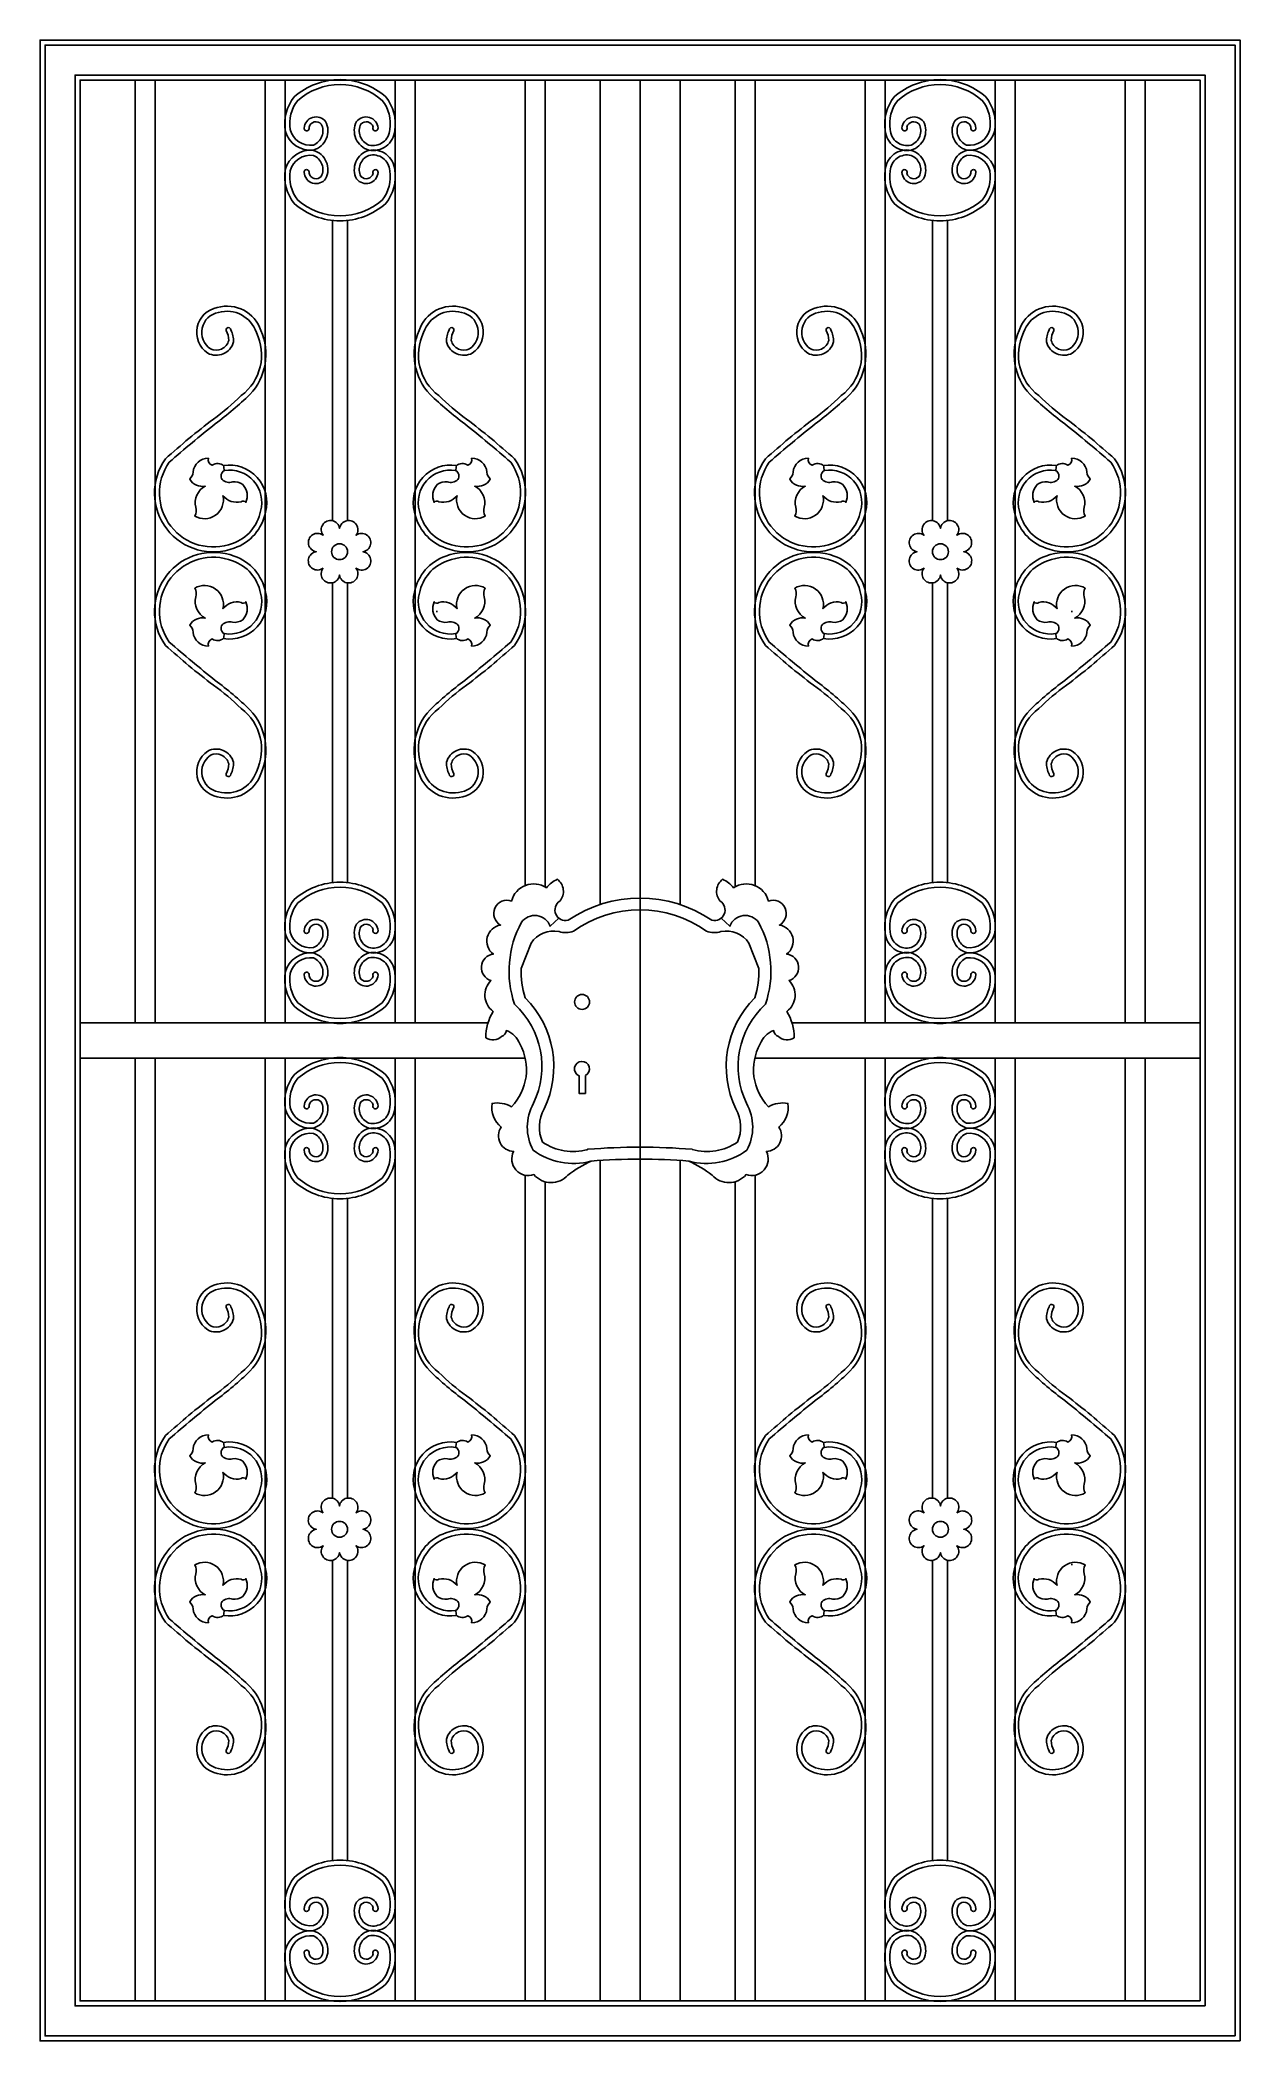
# Model space of a CAD drawing. Header units: metres. Extents: x 0 to 1200, y 0 to 2000.
import ezdxf

# ---------------------------------------------------------------- set-up
doc = ezdxf.new("R2010")
doc.units = ezdxf.units.M
for name, color, linetype in [('3', 3, 'Continuous'), ('4', 4, 'Continuous'), ('BH', 3, 'Continuous')]:
    doc.layers.add(name, color=color, linetype=linetype)

msp = doc.modelspace()

# ---------------------------------------------------------------- hatches: boundary and pattern name
at = {"layer": 'BH'}
h = msp.add_hatch(dxfattribs=at)
h.set_pattern_fill('DOTS', scale=100)
h.paths.add_polyline_path([(165.32, 1554.05, 0.35), (155.81, 1532.92, -0.22), (154.76, 1524.24, 0.66), (182.94, 1544.52, 0.28), (201.15, 1538.36, -0.47), (205.79, 1537.75, 0.31), (202.69, 1555.76, 0.19), (192.55, 1558.24, -0.27), (182.2, 1560.72, -0.43), (184.38, 1569.86, -0.05), (183.64, 1574.32, 0.35), (172.2, 1574.93, -0.41), (168.34, 1582.04, 0.38), (153.12, 1568.42, -0.17), (149.68, 1561.01, 0.31)])
h = msp.add_hatch(dxfattribs=at)
h.set_pattern_fill('DOTS', scale=100)
h.paths.add_polyline_path([(407.22, 1558.24, 0.27), (417.57, 1560.72, 0.43), (415.39, 1569.86, 0.05), (416.13, 1574.32, -0.35), (427.57, 1574.93, 0.41), (431.43, 1582.04, -0.38), (446.65, 1568.42, 0.17), (450.08, 1561.01, -0.31), (434.45, 1554.05, -0.35), (443.96, 1532.92, 0.22), (445.01, 1524.24, -0.66), (416.82, 1544.52, -0.28), (398.62, 1538.36, 0.47), (393.97, 1537.75, -0.31), (397.08, 1555.76, -0.19)])
h = msp.add_hatch(dxfattribs=at)
h.set_pattern_fill('DOTS', scale=100)
h.paths.add_polyline_path([(792.78, 1558.24, -0.27), (782.43, 1560.72, -0.43), (784.61, 1569.86, -0.05), (783.87, 1574.32, 0.35), (772.43, 1574.93, -0.41), (768.57, 1582.04, 0.38), (753.35, 1568.42, -0.17), (749.92, 1561.01, 0.31), (765.55, 1554.05, 0.35), (756.04, 1532.92, -0.22), (754.99, 1524.24, 0.66), (783.18, 1544.52, 0.28), (801.38, 1538.36, -0.47), (806.03, 1537.75, 0.31), (802.92, 1555.76, 0.19)])
h = msp.add_hatch(dxfattribs=at)
h.set_pattern_fill('DOTS', scale=100)
h.paths.add_polyline_path([(1034.68, 1554.05, 0.31), (1050.32, 1561.01, -0.17), (1046.88, 1568.42, 0.38), (1031.66, 1582.04, -0.41), (1027.8, 1574.93, 0.35), (1016.36, 1574.32, -0.05), (1015.62, 1569.86, -0.43), (1017.8, 1560.72, -0.27), (1007.45, 1558.24, 0.19), (997.31, 1555.76, 0.31), (994.21, 1537.75, -0.47), (998.85, 1538.36, 0.28), (1017.06, 1544.52, 0.66), (1045.24, 1524.24, -0.22), (1044.19, 1532.92, 0.35)])
h = msp.add_hatch(dxfattribs=at)
h.set_pattern_fill('DOTS', scale=100)
h.paths.add_polyline_path([(192.55, 1417.72, 0.27), (182.2, 1415.24, 0.43), (184.38, 1406.1, 0.05), (183.64, 1401.64, -0.35), (172.2, 1401.04, 0.41), (168.34, 1393.93, -0.38), (153.12, 1407.55, 0.17), (149.68, 1414.96, -0.31), (165.32, 1421.92, -0.35), (155.81, 1443.05, 0.22), (154.76, 1451.73, -0.66), (182.94, 1431.45, -0.28), (201.15, 1437.61, 0.47), (205.79, 1438.21, -0.31), (202.69, 1420.2, -0.19)])
h = msp.add_hatch(dxfattribs=at)
h.set_pattern_fill('DOTS', scale=100)
h.paths.add_polyline_path([(407.22, 1417.72, -0.27), (417.57, 1415.24, -0.43), (415.39, 1406.1, -0.05), (416.13, 1401.64, 0.35), (427.57, 1401.04, -0.41), (431.43, 1393.93, 0.38), (446.65, 1407.55, -0.17), (450.08, 1414.96, 0.31), (434.45, 1421.92, 0.35), (443.96, 1443.05, -0.22), (445.01, 1451.73, 0.66), (416.82, 1431.45, 0.28), (398.62, 1437.61, -0.47), (393.97, 1438.21, 0.31), (397.08, 1420.2, 0.19)])
h = msp.add_hatch(dxfattribs=at)
h.set_pattern_fill('DOTS', scale=100)
h.paths.add_polyline_path([(792.78, 1417.72, 0.27), (782.43, 1415.24, 0.43), (784.61, 1406.1, 0.05), (783.87, 1401.64, -0.35), (772.43, 1401.04, 0.41), (768.57, 1393.93, -0.38), (753.35, 1407.55, 0.17), (749.92, 1414.96, -0.31), (765.55, 1421.92, -0.35), (756.04, 1443.05, 0.22), (754.99, 1451.73, -0.66), (783.18, 1431.45, -0.28), (801.38, 1437.61, 0.47), (806.03, 1438.21, -0.31), (802.92, 1420.2, -0.19)])
h = msp.add_hatch(dxfattribs=at)
h.set_pattern_fill('DOTS', scale=100)
h.paths.add_polyline_path([(1007.45, 1417.72, -0.27), (1017.8, 1415.24, -0.43), (1015.62, 1406.1, -0.05), (1016.36, 1401.64, 0.35), (1027.8, 1401.04, -0.41), (1031.66, 1393.93, 0.38), (1046.88, 1407.55, -0.17), (1050.32, 1414.96, 0.31), (1034.68, 1421.92, 0.35), (1044.19, 1443.05, -0.22), (1045.24, 1451.73, 0.66), (1017.06, 1431.45, 0.28), (998.85, 1437.61, -0.47), (994.21, 1438.21, 0.31), (997.31, 1420.2, 0.19)])
h = msp.add_hatch(dxfattribs=at)
h.set_pattern_fill('DOTS', scale=100)
h.paths.add_polyline_path([(450.98, 1059.87, 0.46), (453.09, 1029.1, 0.14), (445.92, 1002.71, 0.33), (461.63, 1004.03, 0.24), (466.44, 1009.9, -0.21), (479.79, 996.56, -0.33), (471.49, 933.75, 0.18), (452.13, 937.14, 0.27), (461.18, 913.42, 0.59), (473.62, 889.14, 0.68), (493.97, 865.98, 0.46), (527.89, 865.45, -0.05), (550.85, 879.39, -0.23), (493.21, 890.36, -0.26), (493.49, 937.2, 0.33), (474.6, 1036.16, -0.21), (481.48, 1118.15, -0.6), (510.12, 1114.22), (518.83, 1122.3, -0.5), (519.75, 1139.42, 0.44), (517.34, 1161.12, 0.12), (506.48, 1152.68, 0.51), (471.49, 1139.42, 0.93), (460.63, 1115.32, 0.67), (453.39, 1086.39, 0.81)])
h = msp.add_hatch(dxfattribs=at)
h.set_pattern_fill('DOTS', scale=100)
h.paths.add_polyline_path([(725.35, 1036.16, 0.33), (706.46, 937.2, -0.26), (706.74, 890.36, -0.23), (649.22, 879.35, -0.05), (672.11, 865.45, 0.46), (706.03, 865.98, 0.68), (726.38, 889.14, 0.59), (738.82, 913.42, 0.27), (747.87, 937.14, 0.18), (728.51, 933.75, -0.33), (720.21, 996.56, -0.21), (733.56, 1009.9, 0.24), (738.37, 1004.03, 0.33), (754.08, 1002.71, 0.14), (746.91, 1029.1, 0.46), (749.02, 1059.87, 0.81), (746.61, 1086.39, 0.67), (739.37, 1115.32, 0.93), (728.51, 1139.42, 0.51), (693.52, 1152.68, 0.12), (682.66, 1161.12, 0.44), (680.25, 1139.42, -0.5), (681.14, 1122.28), (689.83, 1114.22, -0.6), (718.47, 1118.15, -0.21)])
h = msp.add_hatch(dxfattribs=at)
h.set_pattern_fill('DOTS', scale=200)
h.paths.add_polyline_path([(600, 1142.23, 0.15), (528.2, 1120.14, -0.24), (518.83, 1122.3), (510.12, 1114.22, 0.6), (481.48, 1118.15, 0.21), (474.6, 1036.16, -0.33), (493.49, 937.2, 0.26), (493.21, 890.36, 0.23), (550.85, 879.39), (551.12, 879.52, -0.02), (600, 881.55)])
h.paths.add_polyline_path([(545.51, 965.01), (545.51, 947.14), (539.13, 947.14), (539.13, 964.75, -4.48)])
h.paths.add_polyline_path([(534.54, 1038.55, -1), (549.54, 1038.55, -1)])
h.paths.add_polyline_path([(725.35, 1036.16, 0.21), (718.47, 1118.15, 0.6), (689.83, 1114.22), (681.14, 1122.28, -0.24), (671.8, 1120.14, 0.15), (600, 1142.23), (600, 881.55, -0.02), (648.88, 879.52), (649.22, 879.35, 0.23), (706.74, 890.36, 0.26), (706.46, 937.2, -0.33)])
h = msp.add_hatch(dxfattribs=at)
h.set_pattern_fill('DOTS', scale=100)
h.paths.add_polyline_path([(192.55, 582.28, -0.27), (182.2, 584.76, -0.43), (184.38, 593.9, -0.05), (183.64, 598.36, 0.35), (172.2, 598.96, -0.41), (168.34, 606.07, 0.38), (153.12, 592.45, -0.17), (149.68, 585.04, 0.31), (165.32, 578.08, 0.35), (155.81, 556.95, -0.22), (154.76, 548.27, 0.66), (182.94, 568.55, 0.28), (201.15, 562.39, -0.47), (205.79, 561.79, 0.31), (202.69, 579.8, 0.19)])
h = msp.add_hatch(dxfattribs=at)
h.set_pattern_fill('DOTS', scale=100)
h.paths.add_polyline_path([(407.22, 582.28, 0.27), (417.57, 584.76, 0.43), (415.39, 593.9, 0.05), (416.13, 598.36, -0.35), (427.57, 598.96, 0.41), (431.43, 606.07, -0.38), (446.65, 592.45, 0.17), (450.08, 585.04, -0.31), (434.45, 578.08, -0.35), (443.96, 556.95, 0.22), (445.01, 548.27, -0.66), (416.82, 568.55, -0.28), (398.62, 562.39, 0.47), (393.97, 561.79, -0.31), (397.08, 579.8, -0.19)])
h = msp.add_hatch(dxfattribs=at)
h.set_pattern_fill('DOTS', scale=100)
h.paths.add_polyline_path([(792.78, 582.28, -0.27), (782.43, 584.76, -0.43), (784.61, 593.9, -0.05), (783.87, 598.36, 0.35), (772.43, 598.96, -0.41), (768.57, 606.07, 0.38), (753.35, 592.45, -0.17), (749.92, 585.04, 0.31), (765.55, 578.08, 0.35), (756.04, 556.95, -0.22), (754.99, 548.27, 0.66), (783.18, 568.55, 0.28), (801.38, 562.39, -0.47), (806.03, 561.79, 0.31), (802.92, 579.8, 0.19)])
h = msp.add_hatch(dxfattribs=at)
h.set_pattern_fill('DOTS', scale=100)
h.paths.add_polyline_path([(1007.45, 582.28, 0.27), (1017.8, 584.76, 0.43), (1015.62, 593.9, 0.05), (1016.36, 598.36, -0.35), (1027.8, 598.96, 0.41), (1031.66, 606.07, -0.38), (1046.88, 592.45, 0.17), (1050.32, 585.04, -0.31), (1034.68, 578.08, -0.35), (1044.19, 556.95, 0.22), (1045.24, 548.27, -0.66), (1017.06, 568.55, -0.28), (998.85, 562.39, 0.47), (994.21, 561.79, -0.31), (997.31, 579.8, -0.19)])
h = msp.add_hatch(dxfattribs=at)
h.set_pattern_fill('DOTS', scale=100)
h.paths.add_polyline_path([(165.32, 445.95, 0.31), (149.68, 438.99, -0.17), (153.12, 431.58, 0.38), (168.34, 417.96, -0.41), (172.2, 425.07, 0.35), (183.64, 425.68, -0.05), (184.38, 430.14, -0.43), (182.2, 439.28, -0.27), (192.55, 441.76, 0.19), (202.69, 444.24, 0.31), (205.79, 462.25, -0.47), (201.15, 461.64, 0.28), (182.94, 455.48, 0.66), (154.76, 475.76, -0.22), (155.81, 467.08, 0.35)])
h = msp.add_hatch(dxfattribs=at)
h.set_pattern_fill('DOTS', scale=100)
h.paths.add_polyline_path([(407.22, 441.76, -0.27), (417.57, 439.28, -0.43), (415.39, 430.14, -0.05), (416.13, 425.68, 0.35), (427.57, 425.07, -0.41), (431.43, 417.96, 0.38), (446.65, 431.58, -0.17), (450.08, 438.99, 0.31), (434.45, 445.95, 0.35), (443.96, 467.08, -0.22), (445.01, 475.76, 0.66), (416.82, 455.48, 0.28), (398.62, 461.64, -0.47), (393.97, 462.25, 0.31), (397.08, 444.24, 0.19)])
h = msp.add_hatch(dxfattribs=at)
h.set_pattern_fill('DOTS', scale=100)
h.paths.add_polyline_path([(792.78, 441.76, 0.27), (782.43, 439.28, 0.43), (784.61, 430.14, 0.05), (783.87, 425.68, -0.35), (772.43, 425.07, 0.41), (768.57, 417.96, -0.38), (753.35, 431.58, 0.17), (749.92, 438.99, -0.31), (765.55, 445.95, -0.35), (756.04, 467.08, 0.22), (754.99, 475.76, -0.66), (783.18, 455.48, -0.28), (801.38, 461.64, 0.47), (806.03, 462.25, -0.31), (802.92, 444.24, -0.19)])
h = msp.add_hatch(dxfattribs=at)
h.set_pattern_fill('DOTS', scale=100)
h.paths.add_polyline_path([(1034.68, 445.95, 0.35), (1044.19, 467.08, -0.22), (1045.24, 475.76, 0.66), (1017.06, 455.48, 0.28), (998.85, 461.64, -0.47), (994.21, 462.25, 0.31), (997.31, 444.24, 0.19), (1007.45, 441.76, -0.27), (1017.8, 439.28, -0.43), (1015.62, 430.14, -0.05), (1016.36, 425.68, 0.35), (1027.8, 425.07, -0.41), (1031.66, 417.96, 0.38), (1046.88, 431.58, -0.17), (1050.32, 438.99, 0.31)])

# ---------------------------------------------------------------- linework, layer by layer
at = {"layer": '3'}
for p, q in [((40, 1960), (1160, 1960)), ((40, 40), (40, 1960)), ((95, 1960), (95, 1017.5)), ((115, 1960), (115, 1017.5)), ((225, 1960), (225, 1017.5)), ((245, 1960), (245, 1017.5)), ((355, 1960), (355, 1017.5)), ((375, 1960), (375, 1017.5)), ((485, 1960), (485, 1154.72)), ((505, 1960), (505, 1153.57)), ((695, 1960), (695, 1153.57)), ((715, 1960), (715, 1154.72)), ((825, 1960), (825, 1017.5)), ((845, 1960), (845, 1017.5)), ((955, 1960), (955, 1017.5)), ((975, 1960), (975, 1017.5)), ((1085, 1960), (1085, 1017.5)), ((1105, 1960), (1105, 1017.5)), ((1160, 40), (1160, 1960)), ((292.5, 1519.6), (292.5, 1819.96)), ((292.5, 1519.6), (292.5, 1819.96)), ((307.5, 1519.71), (307.5, 1819.96)), ((307.5, 1519.71), (307.5, 1819.96)), ((892.5, 1519.71), (892.5, 1819.96)), ((892.52, 1519.71), (892.52, 1819.96)), ((907.5, 1519.6), (907.5, 1819.96)), ((907.52, 1519.6), (907.52, 1819.96)), ((292.5, 1157.5), (292.5, 1457.53)), ((307.5, 1157.5), (307.5, 1457.34)), ((892.5, 1157.5), (892.5, 1457.34)), ((907.5, 1157.5), (907.5, 1457.53)), ((40, 1017.5), (447.94, 1017.5)), ((752.06, 1017.5), (1160, 1017.5)), ((40, 982.5), (485.16, 982.5)), ((95, 40), (95, 982.5)), ((115, 40), (115, 982.5)), ((225, 40), (225, 982.5)), ((245, 40), (245, 982.5)), ((355, 40), (355, 982.5)), ((375, 40), (375, 982.5)), ((714.84, 982.5), (1160, 982.5)), ((825, 40), (825, 982.5)), ((845, 40), (845, 982.5)), ((955, 40), (955, 982.5)), ((975, 40), (975, 982.5)), ((1085, 40), (1085, 982.5)), ((1105, 40), (1105, 982.5)), ((485, 40), (485, 865.33)), ((715, 40), (715, 865.33)), ((292.5, 842.5), (292.5, 542.47)), ((307.5, 842.5), (307.5, 542.66)), ((505, 40), (505, 858.66)), ((695, 40), (695, 858.66)), ((892.5, 842.5), (892.5, 542.66)), ((907.5, 842.5), (907.5, 542.47)), ((292.5, 480.4), (292.5, 180.04)), ((307.5, 480.29), (307.5, 180.04)), ((892.5, 480.29), (892.5, 180.04)), ((907.5, 480.4), (907.5, 180.04)), ((40, 40), (1160, 40))]:
    msp.add_line(p, q, dxfattribs=at)
for points in [[(1195, 5), (5, 5), (5, 1995), (1195, 1995)], [(1165, 35), (35, 35), (35, 1965), (1165, 1965)]]:
    msp.add_lwpolyline(points, close=True, dxfattribs=at)
for points in [[(300, 1960.45, -0.18), (345.81, 1943.18, -0.21), (354.7, 1909.48, -0.45), (328.68, 1890, -0.47), (316.53, 1918.48, -0.69), (338.07, 1911.96, -1.28), (333.16, 1912.94, 0.59), (320.9, 1916.04, 0.44), (328.84, 1895.02, 0.47), (349.79, 1910.4, 0.21), (342.18, 1939.7, 0.18), (300, 1955.45, 0.18), (257.82, 1939.7, 0.21), (250.21, 1910.4, 0.38), (273.34, 1895.02, 0.44), (281.28, 1916.04, 0.59), (269.02, 1912.94, -1.28), (264.11, 1911.96, -0.69), (285.65, 1918.48, -0.47), (273.5, 1890, -0.38), (245.3, 1909.48, -0.21), (254.19, 1943.18, -0.18)], [(900, 1960.45, 0.18), (854.19, 1943.18, 0.21), (845.3, 1909.48, 0.45), (871.32, 1890, 0.47), (883.47, 1918.48, 0.69), (861.93, 1911.96, 1.28), (866.84, 1912.94, -0.59), (879.1, 1916.04, -0.44), (871.16, 1895.02, -0.47), (850.21, 1910.4, -0.21), (857.82, 1939.7, -0.18), (900, 1955.45, -0.18), (942.18, 1939.7, -0.21), (949.79, 1910.4, -0.38), (926.66, 1895.02, -0.44), (918.72, 1916.04, -0.59), (930.98, 1912.94, 1.28), (935.89, 1911.96, 0.69), (914.35, 1918.48, 0.47), (926.5, 1890, 0.38), (954.7, 1909.48, 0.21), (945.81, 1943.18, 0.18)], [(300, 1819.24, 0.18), (345.81, 1836.51, 0.21), (354.7, 1870.21, 0.45), (328.68, 1889.69, 0.47), (316.53, 1861.21, 0.69), (338.07, 1867.73, 1.28), (333.16, 1866.75, -0.59), (320.9, 1863.65, -0.44), (328.84, 1884.66, -0.47), (349.79, 1869.28, -0.21), (342.18, 1839.99, -0.18), (300, 1824.24, -0.18), (257.82, 1839.99, -0.21), (250.21, 1869.28, -0.38), (273.34, 1884.66, -0.44), (281.28, 1863.65, -0.59), (269.02, 1866.75, 1.28), (264.11, 1867.73, 0.69), (285.65, 1861.21, 0.47), (273.5, 1889.69, 0.38), (245.3, 1870.21, 0.21), (254.19, 1836.51, 0.18)], [(900, 1819.24, -0.18), (854.19, 1836.51, -0.21), (845.3, 1870.21, -0.45), (871.32, 1889.69, -0.47), (883.47, 1861.21, -0.69), (861.93, 1867.73, -1.28), (866.84, 1866.75, 0.59), (879.1, 1863.65, 0.44), (871.16, 1884.66, 0.47), (850.21, 1869.28, 0.21), (857.82, 1839.99, 0.18), (900, 1824.24, 0.18), (942.18, 1839.99, 0.21), (949.79, 1869.28, 0.38), (926.66, 1884.66, 0.44), (918.72, 1863.65, 0.59), (930.98, 1866.75, -1.28), (935.89, 1867.73, -0.69), (914.35, 1861.21, -0.47), (926.5, 1889.69, -0.38), (954.7, 1870.21, -0.21), (945.81, 1836.51, -0.18)], [(283.09, 1472.12, -1.3), (276.3, 1488.58, -1.3), (283.15, 1505.02, -1.3), (299.61, 1511.81, -1.3), (316.05, 1504.97, -1.3), (322.84, 1488.51, -1.3), (316, 1472.06, -1.3), (299.53, 1465.28, -1.3)], [(916.91, 1472.12, 1.3), (923.7, 1488.58, 1.3), (916.85, 1505.02, 1.3), (900.39, 1511.81, 1.3), (883.95, 1504.97, 1.3), (877.16, 1488.51, 1.3), (884, 1472.06, 1.3), (900.47, 1465.28, 1.3)], [(648.88, 879.52, -0.05), (672.11, 865.45, 0.46), (706.03, 865.98, 0.68), (726.38, 889.14, 0.59), (738.82, 913.42, 0.27), (747.87, 937.14, 0.18), (728.51, 933.75, -0.33), (720.21, 996.56, -0.21), (733.56, 1009.9, 0.24), (738.37, 1004.03, 0.33), (754.08, 1002.71, 0.14), (746.91, 1029.1, 0.46), (749.02, 1059.87, 0.81), (746.61, 1086.39, 0.67), (739.37, 1115.32, 0.93), (728.51, 1139.42, 0.51), (693.52, 1152.68, 0.12), (682.66, 1161.12, 0.44), (680.25, 1139.42, -0.84), (671.8, 1120.14, 0.31), (528.2, 1120.14, -0.84), (519.75, 1139.42, 0.44), (517.34, 1161.12, 0.12), (506.48, 1152.68, 0.51), (471.49, 1139.42, 0.93), (460.63, 1115.32, 0.67), (453.39, 1086.39, 0.81), (450.98, 1059.87, 0.46), (453.09, 1029.1, 0.14), (445.92, 1002.71, 0.33), (461.63, 1004.03, 0.24), (466.44, 1009.9, -0.21), (479.79, 996.56, -0.33), (471.49, 933.75, 0.18), (452.13, 937.14, 0.27), (461.18, 913.42, 0.59), (473.62, 889.14, 0.68), (493.97, 865.98, 0.46), (527.89, 865.45, -0.05), (551.12, 879.52, -0.04)], [(300, 1158.26, -0.18), (345.81, 1140.99, -0.21), (354.7, 1107.29, -0.45), (328.68, 1087.81, -0.47), (316.53, 1116.29, -0.69), (338.07, 1109.77, -1.28), (333.16, 1110.75, 0.59), (320.9, 1113.85, 0.44), (328.84, 1092.84, 0.47), (349.79, 1108.22, 0.21), (342.18, 1137.51, 0.18), (300, 1153.26, 0.18), (257.82, 1137.51, 0.21), (250.21, 1108.22, 0.38), (273.34, 1092.84, 0.44), (281.28, 1113.85, 0.59), (269.02, 1110.75, -1.28), (264.11, 1109.77, -0.69), (285.65, 1116.29, -0.47), (273.5, 1087.81, -0.38), (245.3, 1107.29, -0.21), (254.19, 1140.99, -0.18)], [(900, 1158.26, 0.18), (854.19, 1140.99, 0.21), (845.3, 1107.29, 0.45), (871.32, 1087.81, 0.47), (883.47, 1116.29, 0.69), (861.93, 1109.77, 1.28), (866.84, 1110.75, -0.59), (879.1, 1113.85, -0.44), (871.16, 1092.84, -0.47), (850.21, 1108.22, -0.21), (857.82, 1137.51, -0.18), (900, 1153.26, -0.18), (942.18, 1137.51, -0.21), (949.79, 1108.22, -0.38), (926.66, 1092.84, -0.44), (918.72, 1113.85, -0.59), (930.98, 1110.75, 1.28), (935.89, 1109.77, 0.69), (914.35, 1116.29, 0.47), (926.5, 1087.81, 0.38), (954.7, 1107.29, 0.21), (945.81, 1140.99, 0.18)], [(300, 1017.05, 0.18), (345.81, 1034.32, 0.21), (354.7, 1068.02, 0.45), (328.68, 1087.5, 0.47), (316.53, 1059.02, 0.69), (338.07, 1065.54, 1.28), (333.16, 1064.56, -0.59), (320.9, 1061.46, -0.44), (328.84, 1082.48, -0.47), (349.79, 1067.1, -0.21), (342.18, 1037.8, -0.18), (300, 1022.05, -0.18), (257.82, 1037.8, -0.21), (250.21, 1067.1, -0.38), (273.34, 1082.48, -0.44), (281.28, 1061.46, -0.59), (269.02, 1064.56, 1.28), (264.11, 1065.54, 0.69), (285.65, 1059.02, 0.47), (273.5, 1087.5, 0.38), (245.3, 1068.02, 0.21), (254.19, 1034.32, 0.18)], [(900, 1017.05, -0.18), (854.19, 1034.32, -0.21), (845.3, 1068.02, -0.45), (871.32, 1087.5, -0.47), (883.47, 1059.02, -0.69), (861.93, 1065.54, -1.28), (866.84, 1064.56, 0.59), (879.1, 1061.46, 0.44), (871.16, 1082.48, 0.47), (850.21, 1067.1, 0.21), (857.82, 1037.8, 0.18), (900, 1022.05, 0.18), (942.18, 1037.8, 0.21), (949.79, 1067.1, 0.38), (926.66, 1082.48, 0.44), (918.72, 1061.46, 0.59), (930.98, 1064.56, -1.28), (935.89, 1065.54, -0.69), (914.35, 1059.02, -0.47), (926.5, 1087.5, -0.38), (954.7, 1068.02, -0.21), (945.81, 1034.32, -0.18)], [(300, 982.95, -0.18), (345.81, 965.68, -0.21), (354.7, 931.98, -0.45), (328.68, 912.5, -0.47), (316.53, 940.98, -0.69), (338.07, 934.46, -1.28), (333.16, 935.44, 0.59), (320.9, 938.54, 0.44), (328.84, 917.52, 0.47), (349.79, 932.9, 0.21), (342.18, 962.2, 0.18), (300, 977.95, 0.18), (257.82, 962.2, 0.21), (250.21, 932.9, 0.38), (273.34, 917.52, 0.44), (281.28, 938.54, 0.59), (269.02, 935.44, -1.28), (264.11, 934.46, -0.69), (285.65, 940.98, -0.47), (273.5, 912.5, -0.38), (245.3, 931.98, -0.21), (254.19, 965.68, -0.18)], [(900, 982.95, 0.18), (854.19, 965.68, 0.21), (845.3, 931.98, 0.45), (871.32, 912.5, 0.47), (883.47, 940.98, 0.69), (861.93, 934.46, 1.28), (866.84, 935.44, -0.59), (879.1, 938.54, -0.44), (871.16, 917.52, -0.47), (850.21, 932.9, -0.21), (857.82, 962.2, -0.18), (900, 977.95, -0.18), (942.18, 962.2, -0.21), (949.79, 932.9, -0.38), (926.66, 917.52, -0.44), (918.72, 938.54, -0.59), (930.98, 935.44, 1.28), (935.89, 934.46, 0.69), (914.35, 940.98, 0.47), (926.5, 912.5, 0.38), (954.7, 931.98, 0.21), (945.81, 965.68, 0.18)], [(545.51, 947.14), (545.51, 965.01, 4.48), (539.13, 964.75), (539.13, 947.14)], [(300, 841.74, 0.18), (345.81, 859.01, 0.21), (354.7, 892.71, 0.45), (328.68, 912.19, 0.47), (316.53, 883.71, 0.69), (338.07, 890.23, 1.28), (333.16, 889.25, -0.59), (320.9, 886.15, -0.44), (328.84, 907.16, -0.47), (349.79, 891.78, -0.21), (342.18, 862.49, -0.18), (300, 846.74, -0.18), (257.82, 862.49, -0.21), (250.21, 891.78, -0.38), (273.34, 907.16, -0.44), (281.28, 886.15, -0.59), (269.02, 889.25, 1.28), (264.11, 890.23, 0.69), (285.65, 883.71, 0.47), (273.5, 912.19, 0.38), (245.3, 892.71, 0.21), (254.19, 859.01, 0.18)], [(900, 841.74, -0.18), (854.19, 859.01, -0.21), (845.3, 892.71, -0.45), (871.32, 912.19, -0.47), (883.47, 883.71, -0.69), (861.93, 890.23, -1.28), (866.84, 889.25, 0.59), (879.1, 886.15, 0.44), (871.16, 907.16, 0.47), (850.21, 891.78, 0.21), (857.82, 862.49, 0.18), (900, 846.74, 0.18), (942.18, 862.49, 0.21), (949.79, 891.78, 0.38), (926.66, 907.16, 0.44), (918.72, 886.15, 0.59), (930.98, 889.25, -1.28), (935.89, 890.23, -0.69), (914.35, 883.71, -0.47), (926.5, 912.19, -0.38), (954.7, 892.71, -0.21), (945.81, 859.01, -0.18)], [(283.09, 527.88, 1.3), (276.3, 511.42, 1.3), (283.15, 494.98, 1.3), (299.61, 488.19, 1.3), (316.05, 495.03, 1.3), (322.84, 511.49, 1.3), (316, 527.94, 1.3), (299.53, 534.72, 1.3)], [(916.91, 527.88, -1.3), (923.7, 511.42, -1.3), (916.85, 494.98, -1.3), (900.39, 488.19, -1.3), (883.95, 495.03, -1.3), (877.16, 511.49, -1.3), (884, 527.94, -1.3), (900.47, 534.72, -1.3)], [(300, 180.76, -0.18), (345.81, 163.49, -0.21), (354.7, 129.79, -0.45), (328.68, 110.31, -0.47), (316.53, 138.79, -0.69), (338.07, 132.27, -1.28), (333.16, 133.25, 0.59), (320.9, 136.35, 0.44), (328.84, 115.34, 0.47), (349.79, 130.72, 0.21), (342.18, 160.01, 0.18), (300, 175.76, 0.18), (257.82, 160.01, 0.21), (250.21, 130.72, 0.38), (273.34, 115.34, 0.44), (281.28, 136.35, 0.59), (269.02, 133.25, -1.28), (264.11, 132.27, -0.69), (285.65, 138.79, -0.47), (273.5, 110.31, -0.38), (245.3, 129.79, -0.21), (254.19, 163.49, -0.18)], [(900, 180.76, 0.18), (854.19, 163.49, 0.21), (845.3, 129.79, 0.45), (871.32, 110.31, 0.47), (883.47, 138.79, 0.69), (861.93, 132.27, 1.28), (866.84, 133.25, -0.59), (879.1, 136.35, -0.44), (871.16, 115.34, -0.47), (850.21, 130.72, -0.21), (857.82, 160.01, -0.18), (900, 175.76, -0.18), (942.18, 160.01, -0.21), (949.79, 130.72, -0.38), (926.66, 115.34, -0.44), (918.72, 136.35, -0.59), (930.98, 133.25, 1.28), (935.89, 132.27, 0.69), (914.35, 138.79, 0.47), (926.5, 110.31, 0.38), (954.7, 129.79, 0.21), (945.81, 163.49, 0.18)], [(300, 39.55, 0.18), (345.81, 56.82, 0.21), (354.7, 90.52, 0.45), (328.68, 110, 0.47), (316.53, 81.52, 0.69), (338.07, 88.04, 1.28), (333.16, 87.06, -0.59), (320.9, 83.96, -0.44), (328.84, 104.98, -0.47), (349.79, 89.6, -0.21), (342.18, 60.3, -0.18), (300, 44.55, -0.18), (257.82, 60.3, -0.21), (250.21, 89.6, -0.38), (273.34, 104.98, -0.44), (281.28, 83.96, -0.59), (269.02, 87.06, 1.28), (264.11, 88.04, 0.69), (285.65, 81.52, 0.47), (273.5, 110, 0.38), (245.3, 90.52, 0.21), (254.19, 56.82, 0.18)], [(900, 39.55, -0.18), (854.19, 56.82, -0.21), (845.3, 90.52, -0.45), (871.32, 110, -0.47), (883.47, 81.52, -0.69), (861.93, 88.04, -1.28), (866.84, 87.06, 0.59), (879.1, 83.96, 0.44), (871.16, 104.98, 0.47), (850.21, 89.6, 0.21), (857.82, 60.3, 0.18), (900, 44.55, 0.18), (942.18, 60.3, 0.21), (949.79, 89.6, 0.38), (926.66, 104.98, 0.44), (918.72, 83.96, 0.59), (930.98, 87.06, -1.28), (935.89, 88.04, -0.69), (914.35, 81.52, -0.47), (926.5, 110, -0.38), (954.7, 90.52, -0.21), (945.81, 56.82, -0.18)]]:
    msp.add_lwpolyline(points, format="xyb", close=True, dxfattribs=at)
for points in [[(184.44, 1569.63, -0.55), (220.48, 1529.15, -0.27), (192.61, 1496.86, -0.74), (129.18, 1578.02, -0.01), (175.28, 1616.43, 0.03), (209.91, 1645.71, 0.3), (220.95, 1709.65, 0.4), (177.33, 1732.59, 0.67), (167.77, 1686.99, 0.48), (193.49, 1698.2, 0.14), (190.71, 1710.2, 1.12), (186.12, 1709.7, -0.13), (188.74, 1699.82, -0.48), (170.45, 1691.24, -0.67), (178.41, 1727.7, -0.4), (216.36, 1707.65, -0.36), (201.27, 1644.53, -0.04), (173.34, 1621.1, 0.02), (125.4, 1581.35, 0.74), (194.3, 1492.16, 0.27), (225.36, 1528.03, 0.55), (183.63, 1574.56)], [(415.56, 1569.63, 0.55), (379.52, 1529.15, 0.27), (407.39, 1496.86, 0.74), (470.82, 1578.02, 0.01), (424.72, 1616.43, -0.03), (390.09, 1645.71, -0.3), (379.05, 1709.65, -0.4), (422.67, 1732.59, -0.67), (432.23, 1686.99, -0.48), (406.51, 1698.2, -0.14), (409.29, 1710.2, -1.12), (413.88, 1709.7, 0.13), (411.26, 1699.82, 0.48), (429.55, 1691.24, 0.67), (421.59, 1727.7, 0.4), (383.64, 1707.65, 0.36), (398.73, 1644.53, 0.04), (426.66, 1621.1, -0.02), (474.6, 1581.35, -0.74), (405.7, 1492.16, -0.27), (374.64, 1528.03, -0.55), (416.37, 1574.56)], [(784.44, 1569.63, -0.55), (820.48, 1529.15, -0.27), (792.61, 1496.86, -0.74), (729.18, 1578.02, -0.01), (775.28, 1616.43, 0.03), (809.91, 1645.71, 0.3), (820.95, 1709.65, 0.4), (777.33, 1732.59, 0.67), (767.77, 1686.99, 0.48), (793.49, 1698.2, 0.14), (790.71, 1710.2, 1.12), (786.12, 1709.7, -0.13), (788.74, 1699.82, -0.48), (770.45, 1691.24, -0.67), (778.41, 1727.7, -0.4), (816.36, 1707.65, -0.36), (801.27, 1644.53, -0.04), (773.34, 1621.1, 0.02), (725.4, 1581.35, 0.74), (794.3, 1492.16, 0.27), (825.36, 1528.03, 0.55), (783.63, 1574.56)], [(1015.56, 1569.63, 0.55), (979.52, 1529.15, 0.27), (1007.39, 1496.86, 0.74), (1070.82, 1578.02, 0.01), (1024.72, 1616.43, -0.03), (990.09, 1645.71, -0.3), (979.05, 1709.65, -0.4), (1022.67, 1732.59, -0.67), (1032.23, 1686.99, -0.48), (1006.51, 1698.2, -0.14), (1009.29, 1710.2, -1.12), (1013.88, 1709.7, 0.13), (1011.26, 1699.82, 0.48), (1029.55, 1691.24, 0.67), (1021.59, 1727.7, 0.4), (983.64, 1707.65, 0.36), (998.73, 1644.53, 0.04), (1026.66, 1621.1, -0.02), (1074.6, 1581.35, -0.74), (1005.7, 1492.16, -0.27), (974.64, 1528.03, -0.55), (1016.37, 1574.56)], [(183.65, 1574.31, 0.35), (172.2, 1574.93, -0.41), (168.34, 1582.04, 0.39), (153.1, 1568.21, -0.17), (149.68, 1561.01, 0.31), (165.32, 1554.05, 0.35), (155.81, 1532.92, -0.22), (154.76, 1524.24, 0.66), (182.94, 1544.52, 0.28), (201.15, 1538.36, -0.47), (205.79, 1537.75, 0.31), (202.69, 1555.76, 0.19), (192.55, 1558.24, -0.27), (182.2, 1560.72, -0.43), (184.39, 1569.87)], [(416.35, 1574.31, -0.35), (427.8, 1574.93, 0.41), (431.66, 1582.04, -0.39), (446.9, 1568.21, 0.17), (450.32, 1561.01, -0.31), (434.68, 1554.05, -0.35), (444.19, 1532.92, 0.22), (445.24, 1524.24, -0.66), (417.06, 1544.52, -0.28), (398.85, 1538.36, 0.47), (394.21, 1537.75, -0.31), (397.31, 1555.76, -0.19), (407.45, 1558.24, 0.27), (417.8, 1560.72, 0.43), (415.61, 1569.87)], [(783.65, 1574.31, 0.35), (772.2, 1574.93, -0.41), (768.34, 1582.04, 0.39), (753.1, 1568.21, -0.17), (749.68, 1561.01, 0.31), (765.32, 1554.05, 0.35), (755.81, 1532.92, -0.22), (754.76, 1524.24, 0.66), (782.94, 1544.52, 0.28), (801.15, 1538.36, -0.47), (805.79, 1537.75, 0.31), (802.69, 1555.76, 0.19), (792.55, 1558.24, -0.27), (782.2, 1560.72, -0.43), (784.39, 1569.87)], [(1016.35, 1574.31, -0.35), (1027.8, 1574.93, 0.41), (1031.66, 1582.04, -0.39), (1046.9, 1568.21, 0.17), (1050.32, 1561.01, -0.31), (1034.68, 1554.05, -0.35), (1044.19, 1532.92, 0.22), (1045.24, 1524.24, -0.66), (1017.06, 1544.52, -0.28), (998.85, 1538.36, 0.47), (994.21, 1537.75, -0.31), (997.31, 1555.76, -0.19), (1007.45, 1558.24, 0.27), (1017.8, 1560.72, 0.43), (1015.61, 1569.87)], [(184.44, 1406.67, 0.55), (220.48, 1447.14, 0.27), (192.61, 1479.43, 0.74), (129.18, 1398.27, 0.01), (175.28, 1359.86, -0.03), (209.91, 1330.59, -0.3), (220.95, 1266.65, -0.4), (177.33, 1243.7, -0.67), (167.77, 1289.3, -0.48), (193.49, 1278.1, -0.14), (190.71, 1266.09, -1.12), (186.12, 1266.6, 0.13), (188.74, 1276.48, 0.48), (170.45, 1285.06, 0.67), (178.41, 1248.59, 0.4), (216.36, 1268.65, 0.36), (201.27, 1331.76, 0.04), (173.34, 1355.19, -0.02), (125.4, 1394.95, -0.74), (194.3, 1484.14, -0.27), (225.36, 1448.27, -0.55), (183.63, 1401.74)], [(415.56, 1406.67, -0.55), (379.52, 1447.14, -0.27), (407.39, 1479.43, -0.74), (470.82, 1398.27, -0.01), (424.72, 1359.86, 0.03), (390.09, 1330.59, 0.3), (379.05, 1266.65, 0.4), (422.67, 1243.7, 0.67), (432.23, 1289.3, 0.48), (406.51, 1278.1, 0.14), (409.29, 1266.09, 1.12), (413.88, 1266.6, -0.13), (411.26, 1276.48, -0.48), (429.55, 1285.06, -0.67), (421.59, 1248.59, -0.4), (383.64, 1268.65, -0.36), (398.73, 1331.76, -0.04), (426.66, 1355.19, 0.02), (474.6, 1394.95, 0.74), (405.7, 1484.14, 0.27), (374.64, 1448.27, 0.55), (416.37, 1401.74)], [(784.44, 1406.67, 0.55), (820.48, 1447.14, 0.27), (792.61, 1479.43, 0.74), (729.18, 1398.27, 0.01), (775.28, 1359.86, -0.03), (809.91, 1330.59, -0.3), (820.95, 1266.65, -0.4), (777.33, 1243.7, -0.67), (767.77, 1289.3, -0.48), (793.49, 1278.1, -0.14), (790.71, 1266.09, -1.12), (786.12, 1266.6, 0.13), (788.74, 1276.48, 0.48), (770.45, 1285.06, 0.67), (778.41, 1248.59, 0.4), (816.36, 1268.65, 0.36), (801.27, 1331.76, 0.04), (773.34, 1355.19, -0.02), (725.4, 1394.95, -0.74), (794.3, 1484.14, -0.27), (825.36, 1448.27, -0.55), (783.63, 1401.74)], [(1015.56, 1406.67, -0.55), (979.52, 1447.14, -0.27), (1007.39, 1479.43, -0.74), (1070.82, 1398.27, -0.01), (1024.72, 1359.86, 0.03), (990.09, 1330.59, 0.3), (979.05, 1266.65, 0.4), (1022.67, 1243.7, 0.67), (1032.23, 1289.3, 0.48), (1006.51, 1278.1, 0.14), (1009.29, 1266.09, 1.12), (1013.88, 1266.6, -0.13), (1011.26, 1276.48, -0.48), (1029.55, 1285.06, -0.67), (1021.59, 1248.59, -0.4), (983.64, 1268.65, -0.36), (998.73, 1331.76, -0.04), (1026.66, 1355.19, 0.02), (1074.6, 1394.95, 0.74), (1005.7, 1484.14, 0.27), (974.64, 1448.27, 0.55), (1016.37, 1401.74)], [(183.65, 1401.98, -0.35), (172.2, 1401.37, 0.41), (168.34, 1394.25, -0.39), (153.1, 1408.09, 0.17), (149.68, 1415.29, -0.31), (165.32, 1422.24, -0.35), (155.81, 1443.38, 0.22), (154.76, 1452.05, -0.66), (182.94, 1431.77, -0.28), (201.15, 1437.94, 0.47), (205.79, 1438.54, -0.31), (202.69, 1420.53, -0.19), (192.55, 1418.05, 0.27), (182.2, 1415.57, 0.43), (184.39, 1406.42)], [(416.35, 1401.98, 0.35), (427.8, 1401.37, -0.41), (431.66, 1394.25, 0.39), (446.9, 1408.09, -0.17), (450.32, 1415.29, 0.31), (434.68, 1422.24, 0.35), (444.19, 1443.38, -0.22), (445.24, 1452.05, 0.66), (417.06, 1431.77, 0.28), (398.85, 1437.94, -0.47), (394.21, 1438.54, 0.31), (397.31, 1420.53, 0.19), (407.45, 1418.05, -0.27), (417.8, 1415.57, -0.43), (415.61, 1406.42)], [(783.65, 1401.98, -0.35), (772.2, 1401.37, 0.41), (768.34, 1394.25, -0.39), (753.1, 1408.09, 0.17), (749.68, 1415.29, -0.31), (765.32, 1422.24, -0.35), (755.81, 1443.38, 0.22), (754.76, 1452.05, -0.66), (782.94, 1431.77, -0.28), (801.15, 1437.94, 0.47), (805.79, 1438.54, -0.31), (802.69, 1420.53, -0.19), (792.55, 1418.05, 0.27), (782.2, 1415.57, 0.43), (784.39, 1406.42)], [(1016.35, 1401.98, 0.35), (1027.8, 1401.37, -0.41), (1031.66, 1394.25, 0.39), (1046.9, 1408.09, -0.17), (1050.32, 1415.29, 0.31), (1034.68, 1422.24, 0.35), (1044.19, 1443.38, -0.22), (1045.24, 1452.05, 0.66), (1017.06, 1431.77, 0.28), (998.85, 1437.94, -0.47), (994.21, 1438.54, 0.31), (997.31, 1420.53, 0.19), (1007.45, 1418.05, -0.27), (1017.8, 1415.57, -0.43), (1015.61, 1406.42)], [(518.83, 1122.3), (510.12, 1114.22, 0.6), (481.48, 1118.15, 0.21), (474.6, 1036.16, -0.33), (493.49, 937.2, 0.26), (493.21, 890.36, 0.23), (550.85, 879.39)], [(680.98, 1108.83, -0.16), (666.46, 1109.24, 0.32), (533.54, 1109.24, -0.16), (519.02, 1108.83)], [(681.17, 1122.3), (689.88, 1114.22, -0.6), (718.52, 1118.15, -0.21), (725.4, 1036.16, 0.33), (706.51, 937.2, -0.26), (706.79, 890.36, -0.23), (649.15, 879.39)], [(519.02, 1108.83, 0.3), (491.08, 1097.36), (481.22, 1071.98, 0.08), (485.1, 1042.72, -0.32), (504.11, 931.6, 0.24), (502.57, 898.42, 0.22), (547.68, 890.96)], [(680.98, 1108.83, -0.3), (708.92, 1097.36), (718.78, 1071.98, -0.08), (714.9, 1042.72, 0.32), (695.89, 931.6, -0.24), (697.43, 898.42, -0.22), (652.32, 890.96)], [(546.38, 890.55), (547.99, 891.29, -0.04), (652.01, 891.29), (652.63, 891.01)], [(184.44, 593.33, -0.55), (220.48, 552.86, -0.27), (192.61, 520.57, -0.74), (129.18, 601.73, -0.01), (175.28, 640.14, 0.03), (209.91, 669.41, 0.3), (220.95, 733.35, 0.4), (177.33, 756.3, 0.67), (167.77, 710.7, 0.48), (193.49, 721.9, 0.14), (190.71, 733.91, 1.12), (186.12, 733.4, -0.13), (188.74, 723.52, -0.48), (170.45, 714.94, -0.67), (178.41, 751.41, -0.4), (216.36, 731.35, -0.36), (201.27, 668.24, -0.04), (173.34, 644.81, 0.02), (125.4, 605.05, 0.74), (194.3, 515.86, 0.27), (225.36, 551.73, 0.55), (183.63, 598.26)], [(415.56, 593.33, 0.55), (379.52, 552.86, 0.27), (407.39, 520.57, 0.74), (470.82, 601.73, 0.01), (424.72, 640.14, -0.03), (390.09, 669.41, -0.3), (379.05, 733.35, -0.4), (422.67, 756.3, -0.67), (432.23, 710.7, -0.48), (406.51, 721.9, -0.14), (409.29, 733.91, -1.12), (413.88, 733.4, 0.13), (411.26, 723.52, 0.48), (429.55, 714.94, 0.67), (421.59, 751.41, 0.4), (383.64, 731.35, 0.36), (398.73, 668.24, 0.04), (426.66, 644.81, -0.02), (474.6, 605.05, -0.74), (405.7, 515.86, -0.27), (374.64, 551.73, -0.55), (416.37, 598.26)], [(784.44, 593.33, -0.55), (820.48, 552.86, -0.27), (792.61, 520.57, -0.74), (729.18, 601.73, -0.01), (775.28, 640.14, 0.03), (809.91, 669.41, 0.3), (820.95, 733.35, 0.4), (777.33, 756.3, 0.67), (767.77, 710.7, 0.48), (793.49, 721.9, 0.14), (790.71, 733.91, 1.12), (786.12, 733.4, -0.13), (788.74, 723.52, -0.48), (770.45, 714.94, -0.67), (778.41, 751.41, -0.4), (816.36, 731.35, -0.36), (801.27, 668.24, -0.04), (773.34, 644.81, 0.02), (725.4, 605.05, 0.74), (794.3, 515.86, 0.27), (825.36, 551.73, 0.55), (783.63, 598.26)], [(1015.56, 593.33, 0.55), (979.52, 552.86, 0.27), (1007.39, 520.57, 0.74), (1070.82, 601.73, 0.01), (1024.72, 640.14, -0.03), (990.09, 669.41, -0.3), (979.05, 733.35, -0.4), (1022.67, 756.3, -0.67), (1032.23, 710.7, -0.48), (1006.51, 721.9, -0.14), (1009.29, 733.91, -1.12), (1013.88, 733.4, 0.13), (1011.26, 723.52, 0.48), (1029.55, 714.94, 0.67), (1021.59, 751.41, 0.4), (983.64, 731.35, 0.36), (998.73, 668.24, 0.04), (1026.66, 644.81, -0.02), (1074.6, 605.05, -0.74), (1005.7, 515.86, -0.27), (974.64, 551.73, -0.55), (1016.37, 598.26)], [(183.65, 598.02, 0.35), (172.2, 598.63, -0.41), (168.34, 605.75, 0.39), (153.1, 591.91, -0.17), (149.68, 584.71, 0.31), (165.32, 577.76, 0.35), (155.81, 556.62, -0.22), (154.76, 547.95, 0.66), (182.94, 568.23, 0.28), (201.15, 562.06, -0.47), (205.79, 561.46, 0.31), (202.69, 579.47, 0.19), (192.55, 581.95, -0.27), (182.2, 584.43, -0.43), (184.39, 593.58)], [(416.35, 598.02, -0.35), (427.8, 598.63, 0.41), (431.66, 605.75, -0.39), (446.9, 591.91, 0.17), (450.32, 584.71, -0.31), (434.68, 577.76, -0.35), (444.19, 556.62, 0.22), (445.24, 547.95, -0.66), (417.06, 568.23, -0.28), (398.85, 562.06, 0.47), (394.21, 561.46, -0.31), (397.31, 579.47, -0.19), (407.45, 581.95, 0.27), (417.8, 584.43, 0.43), (415.61, 593.58)], [(783.65, 598.02, 0.35), (772.2, 598.63, -0.41), (768.34, 605.75, 0.39), (753.1, 591.91, -0.17), (749.68, 584.71, 0.31), (765.32, 577.76, 0.35), (755.81, 556.62, -0.22), (754.76, 547.95, 0.66), (782.94, 568.23, 0.28), (801.15, 562.06, -0.47), (805.79, 561.46, 0.31), (802.69, 579.47, 0.19), (792.55, 581.95, -0.27), (782.2, 584.43, -0.43), (784.39, 593.58)], [(1016.35, 598.02, -0.35), (1027.8, 598.63, 0.41), (1031.66, 605.75, -0.39), (1046.9, 591.91, 0.17), (1050.32, 584.71, -0.31), (1034.68, 577.76, -0.35), (1044.19, 556.62, 0.22), (1045.24, 547.95, -0.66), (1017.06, 568.23, -0.28), (998.85, 562.06, 0.47), (994.21, 561.46, -0.31), (997.31, 579.47, -0.19), (1007.45, 581.95, 0.27), (1017.8, 584.43, 0.43), (1015.61, 593.58)], [(184.44, 430.37, 0.55), (220.48, 470.85, 0.27), (192.61, 503.14, 0.74), (129.18, 421.98, 0.01), (175.28, 383.57, -0.03), (209.91, 354.29, -0.3), (220.95, 290.35, -0.4), (177.33, 267.41, -0.67), (167.77, 313.01, -0.48), (193.49, 301.8, -0.14), (190.71, 289.8, -1.12), (186.12, 290.3, 0.13), (188.74, 300.18, 0.48), (170.45, 308.76, 0.67), (178.41, 272.3, 0.4), (216.36, 292.35, 0.36), (201.27, 355.47, 0.04), (173.34, 378.9, -0.02), (125.4, 418.65, -0.74), (194.3, 507.84, -0.27), (225.36, 471.97, -0.55), (183.63, 425.44)], [(415.56, 430.37, -0.55), (379.52, 470.85, -0.27), (407.39, 503.14, -0.74), (470.82, 421.98, -0.01), (424.72, 383.57, 0.03), (390.09, 354.29, 0.3), (379.05, 290.35, 0.4), (422.67, 267.41, 0.67), (432.23, 313.01, 0.48), (406.51, 301.8, 0.14), (409.29, 289.8, 1.12), (413.88, 290.3, -0.13), (411.26, 300.18, -0.48), (429.55, 308.76, -0.67), (421.59, 272.3, -0.4), (383.64, 292.35, -0.36), (398.73, 355.47, -0.04), (426.66, 378.9, 0.02), (474.6, 418.65, 0.74), (405.7, 507.84, 0.27), (374.64, 471.97, 0.55), (416.37, 425.44)], [(784.44, 430.37, 0.55), (820.48, 470.85, 0.27), (792.61, 503.14, 0.74), (729.18, 421.98, 0.01), (775.28, 383.57, -0.03), (809.91, 354.29, -0.3), (820.95, 290.35, -0.4), (777.33, 267.41, -0.67), (767.77, 313.01, -0.48), (793.49, 301.8, -0.14), (790.71, 289.8, -1.12), (786.12, 290.3, 0.13), (788.74, 300.18, 0.48), (770.45, 308.76, 0.67), (778.41, 272.3, 0.4), (816.36, 292.35, 0.36), (801.27, 355.47, 0.04), (773.34, 378.9, -0.02), (725.4, 418.65, -0.74), (794.3, 507.84, -0.27), (825.36, 471.97, -0.55), (783.63, 425.44)], [(1015.56, 430.37, -0.55), (979.52, 470.85, -0.27), (1007.39, 503.14, -0.74), (1070.82, 421.98, -0.01), (1024.72, 383.57, 0.03), (990.09, 354.29, 0.3), (979.05, 290.35, 0.4), (1022.67, 267.41, 0.67), (1032.23, 313.01, 0.48), (1006.51, 301.8, 0.14), (1009.29, 289.8, 1.12), (1013.88, 290.3, -0.13), (1011.26, 300.18, -0.48), (1029.55, 308.76, -0.67), (1021.59, 272.3, -0.4), (983.64, 292.35, -0.36), (998.73, 355.47, -0.04), (1026.66, 378.9, 0.02), (1074.6, 418.65, 0.74), (1005.7, 507.84, 0.27), (974.64, 471.97, 0.55), (1016.37, 425.44)], [(183.65, 425.69, -0.35), (172.2, 425.07, 0.41), (168.34, 417.96, -0.39), (153.1, 431.79, 0.17), (149.68, 438.99, -0.31), (165.32, 445.95, -0.35), (155.81, 467.08, 0.22), (154.76, 475.76, -0.66), (182.94, 455.48, -0.28), (201.15, 461.64, 0.47), (205.79, 462.25, -0.31), (202.69, 444.24, -0.19), (192.55, 441.76, 0.27), (182.2, 439.28, 0.43), (184.39, 430.13)], [(416.35, 425.69, 0.35), (427.8, 425.07, -0.41), (431.66, 417.96, 0.39), (446.9, 431.79, -0.17), (450.32, 438.99, 0.31), (434.68, 445.95, 0.35), (444.19, 467.08, -0.22), (445.24, 475.76, 0.66), (417.06, 455.48, 0.28), (398.85, 461.64, -0.47), (394.21, 462.25, 0.31), (397.31, 444.24, 0.19), (407.45, 441.76, -0.27), (417.8, 439.28, -0.43), (415.61, 430.13)], [(783.65, 425.69, -0.35), (772.2, 425.07, 0.41), (768.34, 417.96, -0.39), (753.1, 431.79, 0.17), (749.68, 438.99, -0.31), (765.32, 445.95, -0.35), (755.81, 467.08, 0.22), (754.76, 475.76, -0.66), (782.94, 455.48, -0.28), (801.15, 461.64, 0.47), (805.79, 462.25, -0.31), (802.69, 444.24, -0.19), (792.55, 441.76, 0.27), (782.2, 439.28, 0.43), (784.39, 430.13)], [(1016.35, 425.69, 0.35), (1027.8, 425.07, -0.41), (1031.66, 417.96, 0.39), (1046.9, 431.79, -0.17), (1050.32, 438.99, 0.31), (1034.68, 445.95, 0.35), (1044.19, 467.08, -0.22), (1045.24, 475.76, 0.66), (1017.06, 455.48, 0.28), (998.85, 461.64, -0.47), (994.21, 462.25, 0.31), (997.31, 444.24, 0.19), (1007.45, 441.76, -0.27), (1017.8, 439.28, -0.43), (1015.61, 430.13)]]:
    msp.add_lwpolyline(points, format="xyb", dxfattribs=at)
for centre, radius in [((299.57, 1488.54), 7.93), ((900.43, 1488.54), 7.93), ((542.04, 1038.55), 7.5), ((299.57, 511.46), 7.93), ((900.43, 511.46), 7.93)]:
    msp.add_circle(centre, radius, dxfattribs=at)
for centre, start, end in [((206.48, 1575.8), 183.1, 195.64), ((393.52, 1575.8), 344.36, 356.9), ((806.48, 1575.8), 183.1, 195.64), ((993.52, 1575.8), 344.36, 356.9), ((206.48, 1400.5), 164.36, 176.9), ((393.52, 1400.5), 3.1, 15.64), ((806.48, 1400.5), 164.36, 176.9), ((993.52, 1400.5), 3.1, 15.64), ((206.48, 599.5), 183.1, 195.64), ((393.52, 599.5), 344.36, 356.9), ((806.48, 599.5), 183.1, 195.64), ((993.52, 599.5), 344.36, 356.9), ((206.48, 424.2), 164.36, 176.9), ((393.52, 424.2), 3.1, 15.64), ((806.48, 424.2), 164.36, 176.9), ((993.52, 424.2), 3.1, 15.64)]:
    msp.add_arc(centre, 22.88, start, end, dxfattribs=at)
at = {"layer": '4'}
for p, q in [((560, 1135.8), (560, 1960)), ((600, 40), (600, 1960)), ((640, 1135.8), (640, 1960)), ((560, 40), (560, 880.19)), ((640, 40), (640, 880.19))]:
    msp.add_line(p, q, dxfattribs=at)
msp.add_lwpolyline([(1200, 0), (0, 0), (0, 2000), (1200, 2000), (1200, 0)], dxfattribs=at)
msp.add_lwpolyline([(1160, 40), (40, 40), (40, 1960), (1160, 1960)], close=True, dxfattribs=at)
msp.add_lwpolyline([(1160, 40), (40, 40), (40, 1960), (1160, 1960)], close=True, dxfattribs=at)

doc.saveas('drawing.dxf')
